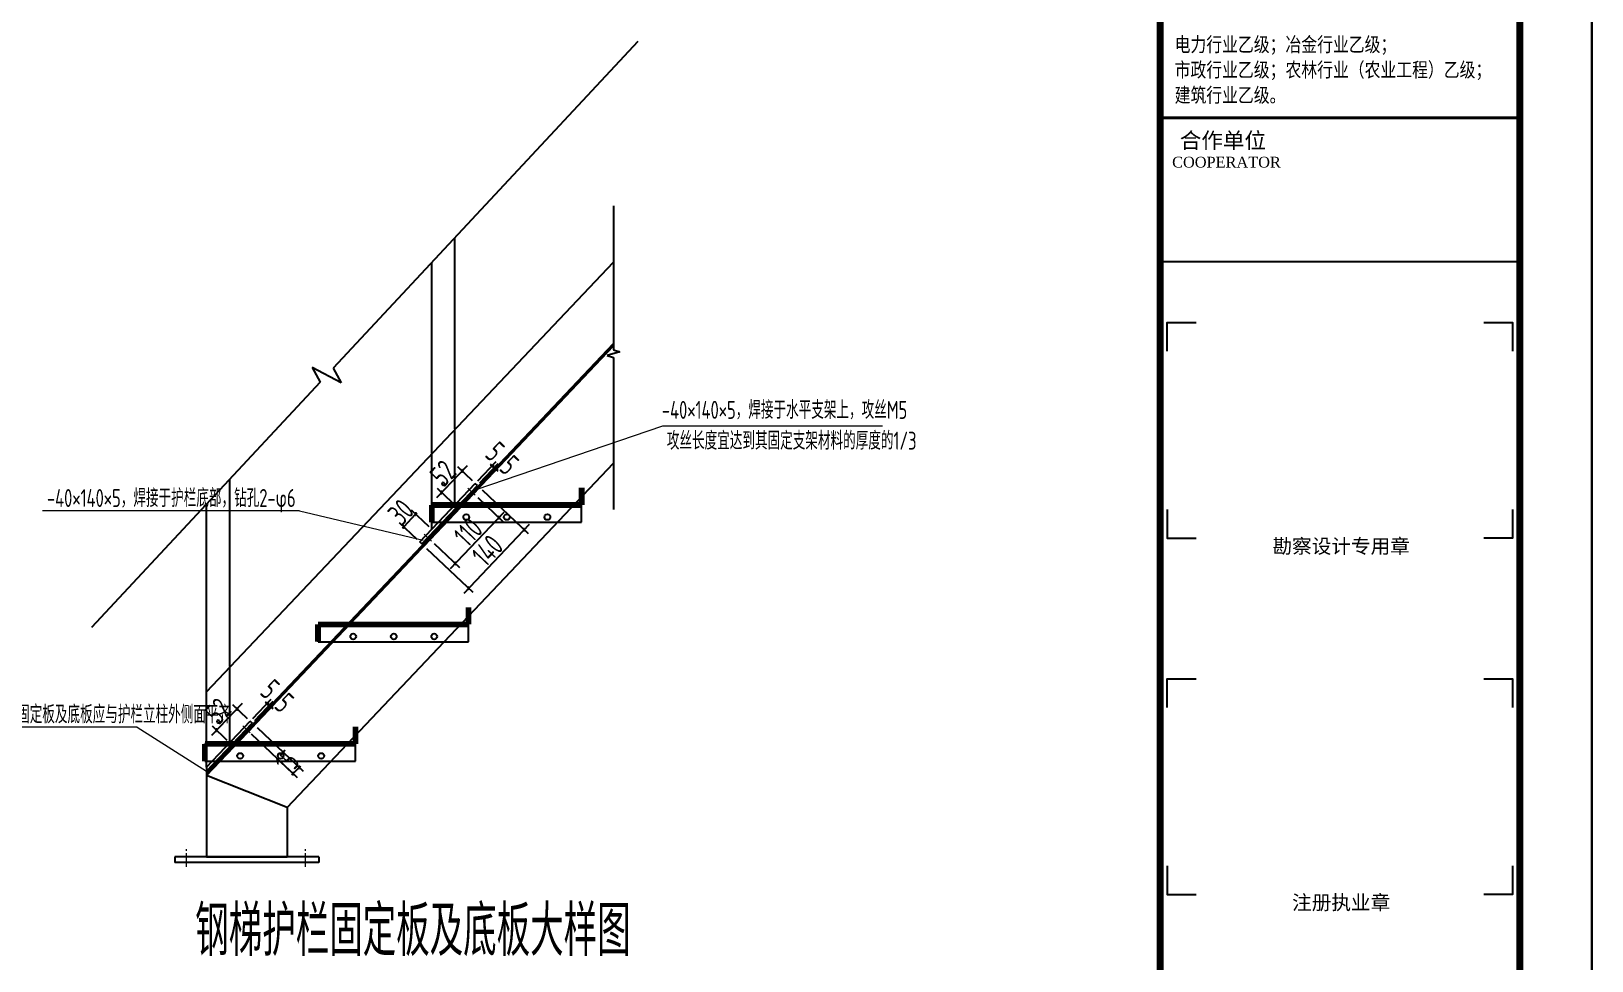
# Model space of a CAD drawing. Extents: x 498328 to 716449, y -893371 to -467753.
# Drawn here: x 589035 to 610727, y -872786 to -859868 of the extents above; entities that cross this region are included whole.
import ezdxf
from ezdxf.enums import TextEntityAlignment as Align

# ---------------------------------------------------------------- set-up
doc = ezdxf.new("R2010")
doc.units = 0
doc.header["$LTSCALE"] = 1000
doc.header["$PDMODE"] = 35
doc.header["$PDSIZE"] = 20
doc.linetypes.add('CENTER2', pattern=[28.575, 19.05, -3.175, 3.175, -3.175])
doc.layers.get('0').update_dxf_attribs({"linetype": 'CONTINUOUS'})
doc.layers.get('Defpoints').update_dxf_attribs({"linetype": 'CONTINUOUS'})
for name, color, linetype in [('01', 7, 'CONTINUOUS'), ('1轮廓实线层', 7, 'CONTINUOUS'), ('DIM', 3, 'CONTINUOUS'), ('PUB_TEXT', 7, 'CONTINUOUS'), ('PUB_TITLE', 4, 'CONTINUOUS'), ('THIN', 7, 'CONTINUOUS'), ('TK-PUBLIC', 7, 'CONTINUOUS'), ('焊缝', 1, 'CONTINUOUS'), ('设备基础', 2, 'CONTINUOUS'), ('通用-图框C-SHET', 141, 'CONTINUOUS')]:
    doc.layers.add(name, color=color, linetype=linetype)
doc.layers.add('yichutu', color=7, linetype='CONTINUOUS', true_color=0xffffff, plot=False)
doc.styles.add('TSSD-REIN', font='tssdeng.shx', dxfattribs={"width": 0.7, "bigfont": 'tssdchn.shx'})
doc.styles.add('TSSD_DIMENSION', font='Tssdeng.shx', dxfattribs={"width": 0.7, "bigfont": 'hztxt.shx'})
doc.styles.add('TSSD_REIN', font='Tssdeng.shx', dxfattribs={"width": 0.7, "bigfont": 'hztxt.shx'})
doc.styles.add('标训３', font='simhei.ttf', dxfattribs={"width": 0.8, "height": 4.5})
doc.styles.add('标识1', font='times.ttf')
doc.dimstyles.new('TSSD_100_100$0', dxfattribs={"dimtxt": 380, "dimasz": 100, "dimexe": 100, "dimexo": 250, "dimgap": 50, "dimtad": 1, "dimdec": 0, "dimzin": 0, "dimdsep": 46, "dimtxsty": 'TSSD_DIMENSION', "dimblk": 'ARCHTICK', "dimblk1": 'ARCHTICK', "dimblk2": 'ARCHTICK', "dimsah": 1, "dimcen": 0, "dimdle": 100, "dimclrt": 7, "dimadec": 0, "dimazin": 0, "dimtfac": 1, "dimtdec": 0, "dimtix": 1, "dimtmove": 2, "dimatfit": 3, "dimldrblk": 'ARCHTICK', "dimfxl": 0, "dimtolj": 1, "dimtzin": 0, "dimarcsym": 0})

# ---------------------------------------------------------------- blocks, each defined once
blk = doc.blocks.new('yct-841-594-84100-59400-100-1000.0')
at = {"layer": 'yichutu', "color": 7, "true_color": 0xffffff}
blk.add_lwpolyline([(0, 0), (0, 59400), (84100, 59400), (84100, 0)], close=True, dxfattribs=at)
blk = doc.blocks.new('TY-YINZHANG-200702')
at = {"layer": 'TK-PUBLIC', "color": 253}
for points in [[(-4650, 24177), (-4650, 24577), (-4250, 24577)], [(-250, 24577), (150, 24577), (150, 24177)], [(-4650, 21977), (-4650, 21577), (-4650, 21577), (-4250, 21577)], [(150, 21977), (150, 21577), (-250, 21577)], [(-4650, 19225), (-4650, 19625), (-4250, 19625)], [(-250, 19625), (150, 19625), (150, 19225)], [(-4650, 17025), (-4650, 16625), (-4650, 16625), (-4250, 16625)], [(150, 17025), (150, 16625), (-250, 16625)]]:
    blk.add_lwpolyline(points, dxfattribs=at)
at = {"layer": 'TK-PUBLIC', "color": 253, "style": '标识1'}
for s, p in [('勘察设计专用章', (-2234, 21473)), ('注册执业章', (-2234, 16521))]:
    blk.add_text(s, height=200, dxfattribs=at).set_placement(p, align=Align.MIDDLE)
blk = doc.blocks.new('11')
at = {"layer": 'THIN'}
for p, q in [((597128, -860954), (597128, -862957)), ((597216, -862985), (597040, -863033)), ((597040, -863033), (597128, -863061)), ((597128, -862957), (597216, -862985)), ((597128, -863061), (597128, -865176))]:
    blk.add_line(p, q, dxfattribs=at)
blk = doc.blocks.new('111')
at = {"layer": 'THIN'}
for p, q in [((597466, -858672), (593231, -863213)), ((593344, -863415), (592941, -863202)), ((592941, -863202), (593054, -863404)), ((593231, -863213), (593344, -863415)), ((593054, -863404), (589874, -866814))]:
    blk.add_line(p, q, dxfattribs=at)
blk = doc.blocks.new('_ARCHTICK')
at = {"color": 0, "const_width": 0.4}
blk.add_lwpolyline([(-0.71, -0.71), (0.71, 0.71)], dxfattribs=at)
blk = doc.blocks.new('*D1074')
at = {"layer": 'Defpoints', "color": 0, "transparency": 16777216}
for p in [(595266, -866208), (594496, -867021), (595116, -867608)]:
    blk.add_point(p, dxfattribs=at)
at = {"layer": 'DIM', "color": 0, "lineweight": -2, "transparency": 16777216}
for p, q in [((595302, -866242), (595944, -866850)), ((595955, -866722), (595047, -867681)), ((594532, -867055), (595174, -867663))]:
    blk.add_line(p, q, dxfattribs=at)
at = {"layer": 'DIM', "color": 0, "lineweight": -2, "transparency": 16777216, "xscale": 30, "yscale": 30, "zscale": 30}
for p, rotation in [((595886, -866795), 46.56131384242197), ((595116, -867608), 226.561313842422)]:
    blk.add_blockref('_ARCHTICK', p, dxfattribs=dict(at, rotation=rotation))
at = {"layer": 'DIM', "color": 7, "lineweight": 20, "transparency": 16777216, "insert": (595377, -867085), "char_height": 300, "attachment_point": 5, "rotation": 46.5613, "style": 'TSSD_DIMENSION'}
blk.add_mtext('\\A1;140', dxfattribs=at)
blk = doc.blocks.new('*D1075')
at = {"layer": 'Defpoints', "color": 0, "transparency": 16777216}
for p in [(595205, -866316), (594600, -866955), (594930, -867266)]:
    blk.add_point(p, dxfattribs=at)
at = {"layer": 'DIM', "color": 0, "lineweight": -2, "transparency": 16777216}
for p, q in [((595242, -866350), (595593, -866682)), ((595603, -866555), (594861, -867339)), ((594637, -866989), (594988, -867321))]:
    blk.add_line(p, q, dxfattribs=at)
at = {"layer": 'DIM', "color": 0, "lineweight": -2, "transparency": 16777216, "xscale": 30, "yscale": 30, "zscale": 30}
for p, rotation in [((595535, -866627), 46.56131387961574), ((594930, -867266), 226.5613138796158)]:
    blk.add_blockref('_ARCHTICK', p, dxfattribs=dict(at, rotation=rotation))
at = {"layer": 'DIM', "color": 7, "lineweight": 20, "transparency": 16777216, "insert": (595109, -866830), "char_height": 300, "attachment_point": 5, "rotation": 46.5613, "style": 'TSSD_DIMENSION'}
blk.add_mtext('\\A1;110', dxfattribs=at)
blk = doc.blocks.new('*D1076')
at = {"layer": 'Defpoints', "color": 0, "transparency": 16777216}
for p in [(594214, -866754), (594602, -866792), (594437, -866966)]:
    blk.add_point(p, dxfattribs=at)
at = {"layer": 'DIM', "color": 0, "lineweight": -2, "transparency": 16777216}
for p, q in [((594378, -866580), (594214, -866754)), ((594566, -866758), (594320, -866525)), ((594378, -866580), (594399, -866559)), ((594401, -866931), (594156, -866699)), ((594214, -866754), (594193, -866776))]:
    blk.add_line(p, q, dxfattribs=at)
at = {"layer": 'DIM', "color": 0, "lineweight": -2, "transparency": 16777216, "xscale": 30, "yscale": 30, "zscale": 30}
for p, rotation in [((594378, -866580), 226.5613138422512), ((594214, -866754), 46.56131384225116)]:
    blk.add_blockref('_ARCHTICK', p, dxfattribs=dict(at, rotation=rotation))
at = {"layer": 'DIM', "color": 7, "lineweight": 20, "transparency": 16777216, "insert": (594173, -866550), "char_height": 300, "attachment_point": 5, "rotation": 46.5613, "style": 'TSSD_DIMENSION'}
blk.add_mtext('\\A1;30', dxfattribs=at)
blk = doc.blocks.new('*D1077')
at = {"layer": 'Defpoints', "color": 0, "transparency": 16777216}
for p in [(595208, -866153), (594739, -866278), (594922, -866452)]:
    blk.add_point(p, dxfattribs=at)
at = {"layer": 'DIM', "color": 0, "lineweight": -2, "transparency": 16777216}
for p, q in [((595094, -865906), (594670, -866351)), ((595171, -866118), (594967, -865923)), ((594886, -866418), (594681, -866223))]:
    blk.add_line(p, q, dxfattribs=at)
at = {"layer": 'DIM', "color": 0, "lineweight": -2, "transparency": 16777216, "xscale": 30, "yscale": 30, "zscale": 30}
for p, rotation in [((595025, -865979), 46.39581712823182), ((594739, -866278), 226.3958171282318)]:
    blk.add_blockref('_ARCHTICK', p, dxfattribs=dict(at, rotation=rotation))
at = {"layer": 'DIM', "color": 7, "lineweight": 20, "transparency": 16777216, "insert": (594759, -866011), "char_height": 300, "attachment_point": 5, "rotation": 46.3958, "style": 'TSSD_DIMENSION'}
blk.add_mtext('\\A1;52', dxfattribs=at)
blk = doc.blocks.new('*D1078')
at = {"layer": 'Defpoints', "color": 0, "transparency": 16777216}
for p in [(595471, -865932), (595208, -866153), (595237, -866180)]:
    blk.add_point(p, dxfattribs=at)
at = {"layer": 'DIM', "color": 0, "lineweight": -2, "transparency": 16777216}
for p, q in [((595242, -866116), (595497, -865847)), ((595271, -866144), (595526, -865874)), ((595442, -865905), (595421, -865884)), ((595442, -865905), (595471, -865932)), ((595471, -865932), (595493, -865953))]:
    blk.add_line(p, q, dxfattribs=at)
at = {"layer": 'DIM', "color": 0, "lineweight": -2, "transparency": 16777216, "xscale": 30, "yscale": 30, "zscale": 30}
for p, rotation in [((595442, -865905), 316.561313879893), ((595471, -865932), 136.561313879893)]:
    blk.add_blockref('_ARCHTICK', p, dxfattribs=dict(at, rotation=rotation))
at = {"layer": 'DIM', "color": 7, "lineweight": 20, "transparency": 16777216, "insert": (595483, -865709), "char_height": 300, "attachment_point": 5, "rotation": 316.5613, "style": 'TSSD_DIMENSION'}
blk.add_mtext('\\A1;5', dxfattribs=at)
blk = doc.blocks.new('*D1079')
at = {"layer": 'Defpoints', "color": 0, "transparency": 16777216}
for p in [(595500, -865960), (595237, -866180), (595266, -866208)]:
    blk.add_point(p, dxfattribs=at)
at = {"layer": 'DIM', "color": 0, "lineweight": -2, "transparency": 16777216}
for p, q in [((595271, -866144), (595526, -865874)), ((595300, -866171), (595555, -865902)), ((595471, -865932), (595450, -865912)), ((595471, -865932), (595500, -865960)), ((595500, -865960), (595522, -865980))]:
    blk.add_line(p, q, dxfattribs=at)
at = {"layer": 'DIM', "color": 0, "lineweight": -2, "transparency": 16777216, "xscale": 30, "yscale": 30, "zscale": 30}
for p, rotation in [((595471, -865932), 316.5613138798906), ((595500, -865960), 136.5613138798906)]:
    blk.add_blockref('_ARCHTICK', p, dxfattribs=dict(at, rotation=rotation))
at = {"layer": 'DIM', "color": 7, "lineweight": 20, "transparency": 16777216, "insert": (595682, -865898), "char_height": 300, "attachment_point": 5, "rotation": 316.5613, "style": 'TSSD_DIMENSION'}
blk.add_mtext('\\A1;5', dxfattribs=at)
blk = doc.blocks.new('*D1080')
at = {"layer": 'Defpoints', "color": 0, "transparency": 16777216}
for p in [(591612, -869583), (592080, -869457), (591794, -869757)]:
    blk.add_point(p, dxfattribs=at)
at = {"layer": 'DIM', "color": 0, "lineweight": -2, "transparency": 16777216}
for p, q in [((591966, -869211), (591543, -869656)), ((592043, -869423), (591839, -869228)), ((591758, -869723), (591554, -869528))]:
    blk.add_line(p, q, dxfattribs=at)
at = {"layer": 'DIM', "color": 0, "lineweight": -2, "transparency": 16777216, "xscale": 30, "yscale": 30, "zscale": 30}
for p, rotation in [((591897, -869284), 46.39581712823182), ((591612, -869583), 226.3958171282318)]:
    blk.add_blockref('_ARCHTICK', p, dxfattribs=dict(at, rotation=rotation))
at = {"layer": 'DIM', "color": 7, "lineweight": 20, "transparency": 16777216, "insert": (591631, -869316), "char_height": 300, "attachment_point": 5, "rotation": 46.3958, "style": 'TSSD_DIMENSION'}
blk.add_mtext('\\A1;52', dxfattribs=at)
blk = doc.blocks.new('*D1081')
at = {"layer": 'Defpoints', "color": 0, "transparency": 16777216}
for p in [(592344, -869235), (592080, -869456), (592109, -869483)]:
    blk.add_point(p, dxfattribs=at)
at = {"layer": 'DIM', "color": 0, "lineweight": -2, "transparency": 16777216}
for p, q in [((592114, -869419), (592369, -869150)), ((592143, -869447), (592399, -869177)), ((592314, -869208), (592293, -869187)), ((592314, -869208), (592344, -869235)), ((592344, -869235), (592365, -869256))]:
    blk.add_line(p, q, dxfattribs=at)
at = {"layer": 'DIM', "color": 0, "lineweight": -2, "transparency": 16777216, "xscale": 30, "yscale": 30, "zscale": 30}
for p, rotation in [((592314, -869208), 316.561313879893), ((592344, -869235), 136.561313879893)]:
    blk.add_blockref('_ARCHTICK', p, dxfattribs=dict(at, rotation=rotation))
at = {"layer": 'DIM', "color": 7, "lineweight": 20, "transparency": 16777216, "insert": (592356, -869012), "char_height": 300, "attachment_point": 5, "rotation": 316.5613, "style": 'TSSD_DIMENSION'}
blk.add_mtext('\\A1;5', dxfattribs=at)
blk = doc.blocks.new('*D1082')
at = {"layer": 'Defpoints', "color": 0, "transparency": 16777216}
for p in [(592373, -869263), (592109, -869483), (592138, -869511)]:
    blk.add_point(p, dxfattribs=at)
at = {"layer": 'DIM', "color": 0, "lineweight": -2, "transparency": 16777216}
for p, q in [((592143, -869447), (592399, -869177)), ((592172, -869474), (592428, -869205)), ((592344, -869235), (592322, -869215)), ((592344, -869235), (592373, -869263)), ((592373, -869263), (592394, -869283))]:
    blk.add_line(p, q, dxfattribs=at)
at = {"layer": 'DIM', "color": 0, "lineweight": -2, "transparency": 16777216, "xscale": 30, "yscale": 30, "zscale": 30}
for p, rotation in [((592344, -869235), 316.5613138798882), ((592373, -869263), 136.5613138798882)]:
    blk.add_blockref('_ARCHTICK', p, dxfattribs=dict(at, rotation=rotation))
at = {"layer": 'DIM', "color": 7, "lineweight": 20, "transparency": 16777216, "insert": (592554, -869201), "char_height": 300, "attachment_point": 5, "rotation": 316.5613, "style": 'TSSD_DIMENSION'}
blk.add_mtext('\\A1;5', dxfattribs=at)
blk = doc.blocks.new('*D1083')
at = {"layer": 'Defpoints', "color": 0, "transparency": 16777216}
for p in [(592055, -869598), (592138, -869511), (592676, -870185)]:
    blk.add_point(p, dxfattribs=at)
at = {"layer": 'DIM', "color": 0, "lineweight": -2, "transparency": 16777216}
for p, q in [((592174, -869545), (592816, -870153)), ((592092, -869632), (592734, -870240)), ((592676, -870185), (592655, -870207)), ((592758, -870098), (592676, -870185)), ((592758, -870098), (592779, -870076))]:
    blk.add_line(p, q, dxfattribs=at)
at = {"layer": 'DIM', "color": 0, "lineweight": -2, "transparency": 16777216, "xscale": 30, "yscale": 30, "zscale": 30}
for p, rotation in [((592758, -870098), 226.5613137848763), ((592676, -870185), 46.56131378487633)]:
    blk.add_blockref('_ARCHTICK', p, dxfattribs=dict(at, rotation=rotation))
at = {"layer": 'DIM', "color": 7, "lineweight": 20, "transparency": 16777216, "insert": (592593, -870025), "char_height": 300, "attachment_point": 5, "rotation": 46.5613, "style": 'TSSD_DIMENSION'}
blk.add_mtext('\\A1;15', dxfattribs=at)

msp = doc.modelspace()

# ---------------------------------------------------------------- linework, layer by layer
at = {"layer": '01', "color": 8, "lineweight": 9}
for p, q in [((597811.2, -865357.7), (595215.1, -866240.1)), ((600866.7, -865357.7), (597811.2, -865357.7)), ((592763, -866533.3), (589192.3, -866533.3)), ((592763, -866533.3), (594483.7, -866940.7)), ((590507.7, -869540.2), (586937, -869540.2)), ((590507.7, -869540.2), (591474.1, -870153.5))]:
    msp.add_line(p, q, dxfattribs=at)
at = {"layer": '1轮廓实线层', "color": 0, "linetype": 'CENTER2', "lineweight": 20, "ltscale": 0.01}
for p, q in [((595205.4, -866315.8), (595103, -866218.8)), ((594600.4, -866954.6), (594498, -866857.7)), ((592077.5, -869618.9), (591975.1, -869521.9))]:
    msp.add_line(p, q, dxfattribs=at)
at = {"layer": '1轮廓实线层', "color": 8, "linetype": 'CENTER2', "lineweight": 20, "ltscale": 0.01}
for p, q in [((591193.6, -871479.3), (591193.6, -871233.4)), ((592850.1, -871479.3), (592850.1, -871233.4))]:
    msp.add_line(p, q, dxfattribs=at)
at = {"layer": '1轮廓实线层', "color": 8, "lineweight": 9, "const_width": 80}
for points in [[(596686.6, -866452.4), (596686.6, -866212.4)], [(594604.3, -866452.4), (596686.6, -866452.4)], [(594604.3, -866452.4), (594604.3, -866692.4)], [(595114.7, -868112.4), (595114.7, -867872.4)], [(593022.1, -868112.4), (595114.7, -868112.4)], [(593022.1, -868112.4), (593022.1, -868352.4)], [(593542.8, -869772.4), (593542.8, -869532.4)], [(591450.1, -869772.4), (593542.8, -869772.4)], [(591450.1, -869772.4), (591450.1, -870012.4)]]:
    msp.add_lwpolyline(points, dxfattribs=at)
at = {"layer": 'PUB_TITLE'}
msp.add_lwpolyline([(526627.4, -893370.7), (610727.4, -893370.7), (610727.4, -833970.7), (526627.4, -833970.7)], close=True, dxfattribs=at)
at = {"layer": 'PUB_TITLE', "const_width": 100}
msp.add_lwpolyline([(529127.4, -892370.7), (609727.4, -892370.7), (609727.4, -834970.7), (529127.4, -834970.7)], close=True, dxfattribs=at)
at = {"layer": '焊缝', "color": 8}
for p, q in [((594922, -865395.1), (594922, -862740)), ((594602, -865733), (594602, -863083.2)), ((591794.1, -868698.3), (591794.1, -866094.3)), ((591474.1, -869036.2), (591474.1, -866437.4)), ((591890.1, -869772.4), (591450.1, -869772.4)), ((591474.1, -870211.7), (591473.6, -871340.4)), ((592593.6, -870658.4), (592593.6, -871340.4)), ((591473.6, -871340.4), (592593.6, -871340.4))]:
    msp.add_line(p, q, dxfattribs=at)
at = {"layer": '焊缝', "color": 0}
for p, q in [((595236.7, -866180.1), (595207.5, -866152.6)), ((595236.7, -866180.1), (595265.7, -866207.6)), ((594466.6, -866993.4), (594437.5, -866965.8)), ((594466.6, -866993.4), (594495.6, -867020.9)), ((592108.8, -869483.3), (592079.7, -869455.7)), ((592108.8, -869483.3), (592137.8, -869510.8)), ((591474.1, -870095.2), (591474.1, -870211.7))]:
    msp.add_line(p, q, dxfattribs=at)
at = {"layer": '设备基础', "color": 8}
for p, q in [((591474.1, -869048.2), (597127.7, -863077.8)), ((591474.1, -870176.8), (597127.7, -864206.4)), ((591474.1, -870211.7), (597127.7, -864241.3)), ((594922, -866454.1), (594922, -865407.1)), ((592593.6, -870658.4), (597127.7, -865870.2)), ((594602, -866792), (594602, -865745)), ((594604.3, -866692.1), (594604.3, -866452.4)), ((596686.6, -866692.1), (596686.6, -866452.4)), ((594604.3, -866692.4), (596686.6, -866692.1)), ((593022.1, -868352.1), (593022.1, -868112.4)), ((595114.7, -868352.1), (595114.7, -868112.4)), ((593022.1, -868352.4), (595114.7, -868352.1)), ((591794.1, -869757.3), (591794.1, -868710.3)), ((591474.1, -870095.2), (591474.1, -869036.2)), ((591450.1, -870012.1), (591450.1, -869772.4)), ((593542.8, -870012.1), (593542.8, -869772.4)), ((591450.1, -870012.4), (593542.8, -870012.1)), ((592593.6, -870658.4), (591474.1, -870211.7)), ((593033.6, -871340.4), (591033.6, -871340.4)), ((591033.6, -871340.4), (591033.6, -871420.4)), ((593033.6, -871340.4), (593033.6, -871420.4)), ((593033.6, -871420.4), (591033.6, -871420.4))]:
    msp.add_line(p, q, dxfattribs=at)
at = {"layer": '设备基础', "color": 0}
for p, q in [((594437.5, -866965.8), (595207.5, -866152.6)), ((594466.6, -866993.4), (595236.7, -866180.1)), ((594495.6, -867020.9), (595265.7, -866207.6)), ((591474.1, -870095.2), (592079.7, -869455.7)), ((591474.1, -870153.5), (592108.8, -869483.3)), ((591474.1, -870211.7), (592137.8, -869510.8))]:
    msp.add_line(p, q, dxfattribs=at)
at = {"layer": '设备基础', "color": 8}
for centre in [(595083.3, -866619.9), (595646.6, -866619.9), (596209.8, -866619.9), (593511.4, -868279.9), (594074.7, -868279.9), (594637.9, -868279.9), (591939.5, -869939.9), (592502.8, -869939.9), (593066, -869939.9)]:
    msp.add_circle(centre, 40, dxfattribs=at)
at = {"layer": '设备基础', "color": 0}
for centre in [(594762, -866157.8), (591634.1, -869461)]:
    msp.add_ellipse(centre, major_axis=(0, 24), ratio=0.5433917, dxfattribs=at)
at = {"layer": '设备基础', "color": 8}
msp.add_ellipse((591634.1, -869461), major_axis=(0, 24), ratio=0.5433917, dxfattribs=at)
at = {"layer": '通用-图框C-SHET'}
for points, const_width in [([(604727.4, -866420.7), (604727.4, -834970.7)], 100), ([(604727.4, -861070.7), (609727.4, -861070.7)], 40), ([(604727.4, -892370.7), (604727.4, -866420.7)], 100)]:
    msp.add_lwpolyline(points, dxfattribs=dict(at, const_width=const_width))
msp.add_lwpolyline([(604727.4, -863070.7), (609727.4, -863070.7)], dxfattribs=at)

# ---------------------------------------------------------------- block references
msp.add_blockref('TY-YINZHANG-200702', (609477.4, -888491.9))
at = {"layer": 'yichutu'}
msp.add_blockref('yct-841-594-84100-59400-100-1000.0', (526627.4, -893370.7), dxfattribs=at)
at = {"layer": '焊缝', "color": 8}
msp.add_blockref('111', (0, -1339.7), dxfattribs=at)
at = {"layer": '焊缝', "color": 2}
msp.add_blockref('11', (0, -1339.7), dxfattribs=at)

# ---------------------------------------------------------------- texts
at = {"layer": 'PUB_TEXT', "style": '标训３', "width": 0.8}
for s, height, p in [('电力行业乙级；冶金行业乙级；', 201.646, (604929.3, -860153.1)), ('市政行业乙级；农林行业（农业工程）乙级；', 201.646, (604929.3, -860504.5)), ('建筑行业乙级。', 201.65, (604929.3, -860856.3))]:
    msp.add_text(s, height=height, dxfattribs=at).set_placement(p)
at = {"layer": 'PUB_TEXT', "lineweight": 15, "width": 0.7}
for s, height, style, p in [('-40×140×5，焊接于水平支架上，攻丝M5', 250, 'TSSD_REIN', (597801.4, -865255.6)), ('攻丝长度宜达到其固定支架材料的厚度的1/3', 250, 'TSSD_REIN', (597870.6, -865683.5)), ('-40×140×5，焊接于护栏底部，钻孔2-φ6', 250, 'TSSD_REIN', (589253.7, -866480.6)), ('楼梯下侧第一支护栏立柱固定板及底板应与护栏立柱外侧面平齐', 250, 'TSSD_REIN', (586914.9, -869487.6)), ('钢梯护栏固定板及底板大样图', 700, 'TSSD-REIN', (591315.8, -872718.5))]:
    msp.add_text(s, height=height, dxfattribs=dict(at, style=style)).set_placement(p)
at = {"layer": 'TK-PUBLIC', "style": '标识1'}
for s, height, p in [('合作单位', 220, (605000.1, -861496.4)), ('COOPERATOR', 150, (604894.2, -861762.8))]:
    msp.add_text(s, height=height, dxfattribs=at).set_placement(p)

# ---------------------------------------------------------------- dimensions: what is measured, and where the dimension line sits
at = {"layer": 'DIM', "lineweight": 20}
for base, p1, p2, angle, picture, middle, dimtype in [((595471.4, -865932.2), (595207.5, -866152.6), (595236.7, -866180.1), 316.56131, '*D1078', (595483.4, -865709.1), 161), ((595500.5, -865959.7), (595236.7, -866180.1), (595265.7, -866207.6), 136.56131, '*D1079', (595682.3, -865897.7), 160), ((592343.6, -869235.4), (592079.7, -869455.7), (592108.8, -869483.3), 316.56131, '*D1081', (592355.6, -869012.2), 161), ((592372.6, -869262.9), (592108.8, -869483.3), (592137.8, -869510.8), 136.56131, '*D1082', (592554.4, -869200.9), 160)]:
    dim = msp.add_linear_dim(base=base, p1=p1, p2=p2, angle=angle, dimstyle='TSSD_100_100$0', override={"dimtxt": 300, "dimasz": 30, "dimexe": 80, "dimexo": 50, "dimgap": 20, "dimlfac": 0.125, "dimsah": 0, "dimatfit": 0}, dxfattribs=at)
    dim.commit()
    dim.dimension.update_dxf_attribs({"geometry": picture, "text_midpoint": middle, "dimtype": dimtype})
for p1, p2, distance, picture, middle in [((595207.5, -866152.6), (594922, -866452.4), -252.2, '*D1077', (594759.1, -866011.3)), ((594602, -866792), (594437.5, -866965.8), -307.8, '*D1076', (594172.8, -866550.4)), ((595265.7, -866207.6), (594495.6, -867020.9), 854.1, '*D1074', (595377.4, -867084.6)), ((595205.4, -866315.8), (594600.4, -866954.6), 453.3, '*D1075', (595108.6, -866830)), ((592079.7, -869457.4), (591794.1, -869757.3), -252.2, '*D1080', (591631.2, -869316.2)), ((592137.8, -869510.8), (592055.3, -869597.9), 854.1, '*D1083', (592593.3, -870024.7))]:
    dim = msp.add_aligned_dim(p1=p1, p2=p2, distance=distance, dimstyle='TSSD_100_100$0', override={"dimtxt": 300, "dimasz": 30, "dimexe": 80, "dimexo": 50, "dimgap": 20, "dimlfac": 0.125, "dimsah": 0, "dimatfit": 0}, dxfattribs=at)
    dim.commit()
    dim.dimension.update_dxf_attribs({"geometry": picture, "text_midpoint": middle})

doc.saveas('drawing.dxf')
